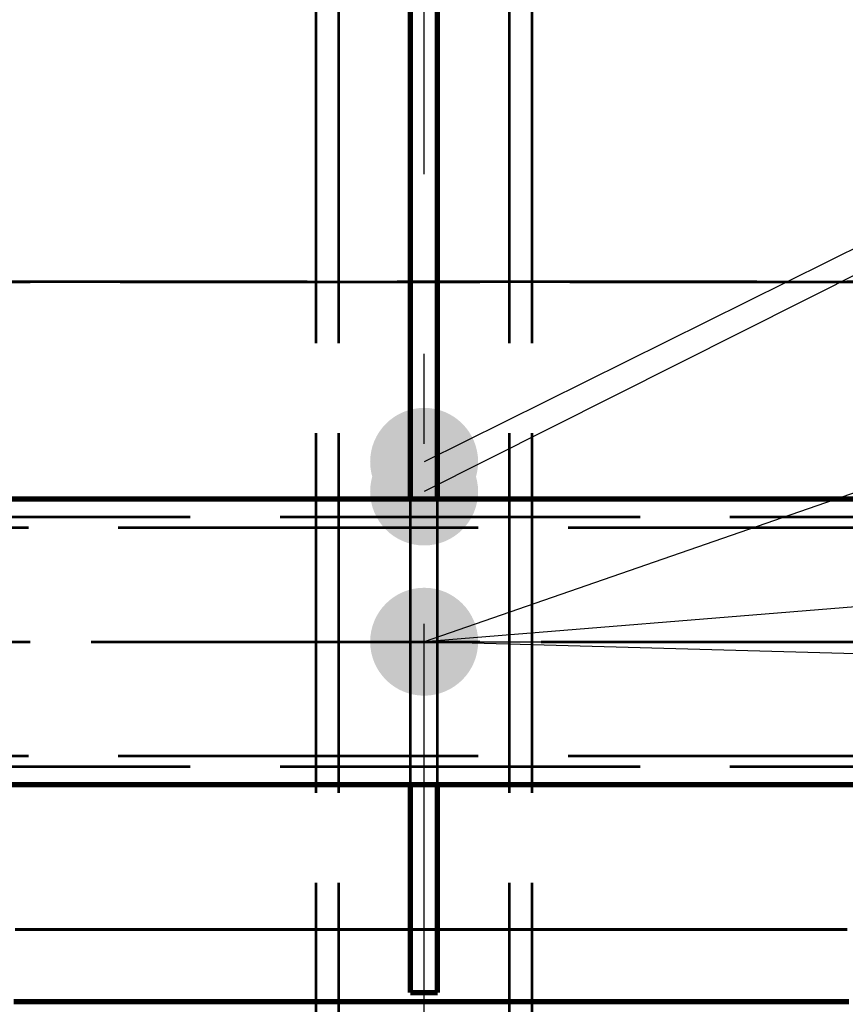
# Model space of a CAD drawing. Header units: millimetres. Extents: x 0 to 2382, y 0 to 420.
# Drawn here: x 157.29 to 166.47, y 225.68 to 236.63 of the extents above; entities that cross this region are included whole.
import ezdxf

# ---------------------------------------------------------------- set-up
doc = ezdxf.new("R2010")
doc.units = ezdxf.units.MM
doc.linetypes.add('IRAM-E-TRAZOS', pattern=[5, 4, -1])
doc.linetypes.add('IRAM-F-TRAZO-PUNTO', pattern=[20, 15, -2, 1, -2])
for name, color, linetype, lineweight in [('01-VISIBLE', 7, 'CONTINUOUS', 70), ('02-OCULTA', 4, 'IRAM-E-TRAZOS', 35), ('03-EJE', 1, 'IRAM-F-TRAZO-PUNTO', 18), ('04-COTA', 3, 'CONTINUOUS', 18), ('08-FINA', 5, 'CONTINUOUS', 18)]:
    doc.layers.add(name, color=color, linetype=linetype, lineweight=lineweight)
doc.styles.add('ISO3098', font='isocpeur.ttf')
doc.dimstyles.new('FLAMA-IRAM', dxfattribs={"dimtxt": 3.5, "dimasz": 3.5, "dimexe": 2, "dimexo": 1.5, "dimgap": 1, "dimtad": 1, "dimdec": 1, "dimtxsty": 'ISO3098', "dimblk": 'IRAM_FLECHA', "dimblk1": 'IRAM_FLECHA', "dimblk2": 'IRAM_FLECHA', "dimcen": 2.5, "dimclrd": 256, "dimclre": 256, "dimclrt": 256, "dimazin": 3, "dimtfac": 1, "dimtmove": 0, "dimatfit": 3, "dimlwd": 18, "dimlwe": 18})

# ---------------------------------------------------------------- blocks, each defined once
blk = doc.blocks.new('IRAM_FLECHA')
blk.add_solid([(0, 0), (-1, 0.125), (-1, -0.125)])

msp = doc.modelspace()

# ---------------------------------------------------------------- hatches: boundary and pattern name
at = {"layer": '08-FINA'}
h = msp.add_hatch(color=7, dxfattribs=at)
h.dxf.hatch_style = 1
edge = h.paths.add_edge_path()
edge.add_arc((161.791, 231.709), 0.6, 0, 360)
h = msp.add_hatch(color=7, dxfattribs=at)
h.dxf.hatch_style = 1
edge = h.paths.add_edge_path()
edge.add_arc((161.791, 231.379), 0.6, 0, 360)
h = msp.add_hatch(color=7, dxfattribs=at)
h.dxf.hatch_style = 1
edge = h.paths.add_edge_path()
edge.add_arc((161.791, 229.709), 0.6, 0, 360)
h = msp.add_hatch(color=7, dxfattribs=at)
h.dxf.hatch_style = 1
edge = h.paths.add_edge_path()
edge.add_arc((161.791, 229.709), 0.6, 0, 360)
h = msp.add_hatch(color=7, dxfattribs=at)
h.dxf.hatch_style = 1
edge = h.paths.add_edge_path()
edge.add_arc((161.791, 229.709), 0.6, 0, 360)

# ---------------------------------------------------------------- linework, layer by layer
at = {"layer": '01-VISIBLE'}
for p, q in [((161.641, 231.297), (161.641, 289.609)), ((161.941, 231.297), (161.941, 289.609)), ((145.191, 231.297), (178.391, 231.297)), ((145.191, 228.122), (178.391, 228.122)), ((161.641, 225.809), (161.641, 228.122)), ((161.941, 225.809), (161.941, 228.122)), ((161.641, 225.809), (161.941, 225.809))]:
    msp.add_line(p, q, dxfattribs=at)
msp.add_lwpolyline([(157.231, 225.709), (157.311, 225.709), (157.391, 225.709), (157.471, 225.709), (157.551, 225.709), (157.631, 225.709), (157.711, 225.709), (157.791, 225.709), (157.871, 225.709), (157.951, 225.709), (158.031, 225.709), (158.111, 225.709), (158.191, 225.709), (158.271, 225.709), (158.351, 225.709), (158.431, 225.709), (158.511, 225.709), (158.591, 225.709), (158.671, 225.709), (158.751, 225.709), (158.831, 225.709), (158.911, 225.709), (158.991, 225.709), (159.071, 225.709), (159.151, 225.709), (159.231, 225.709), (159.311, 225.709), (159.391, 225.709), (159.471, 225.709), (159.551, 225.709), (159.631, 225.709), (159.711, 225.709), (159.791, 225.709), (159.871, 225.709), (159.951, 225.709), (160.031, 225.709), (160.111, 225.709), (160.191, 225.709), (160.271, 225.709), (160.351, 225.709), (160.431, 225.709), (160.511, 225.709), (160.591, 225.709), (160.671, 225.709), (160.751, 225.709), (160.831, 225.709), (160.911, 225.709), (160.991, 225.709), (161.071, 225.709), (161.151, 225.709), (161.231, 225.709), (161.311, 225.709), (161.391, 225.709), (161.471, 225.709), (161.551, 225.709), (161.631, 225.709), (161.711, 225.709), (161.791, 225.709), (161.871, 225.709), (161.951, 225.709), (162.031, 225.709), (162.111, 225.709), (162.191, 225.709), (162.271, 225.709), (162.351, 225.709), (162.431, 225.709), (162.511, 225.709), (162.591, 225.709), (162.671, 225.709), (162.751, 225.709), (162.831, 225.709), (162.911, 225.709), (162.991, 225.709), (163.071, 225.709), (163.151, 225.709), (163.231, 225.709), (163.311, 225.709), (163.391, 225.709), (163.471, 225.709), (163.551, 225.709), (163.631, 225.709), (163.711, 225.709), (163.791, 225.709), (163.871, 225.709), (163.951, 225.709), (164.031, 225.709), (164.111, 225.709), (164.191, 225.709), (164.271, 225.709), (164.351, 225.709), (164.431, 225.709), (164.511, 225.709), (164.591, 225.709), (164.671, 225.709), (164.751, 225.709), (164.831, 225.709), (164.911, 225.709), (164.991, 225.709), (165.071, 225.709), (165.151, 225.709), (165.231, 225.709), (165.311, 225.709), (165.391, 225.709), (165.471, 225.709), (165.551, 225.709), (165.631, 225.709), (165.711, 225.709), (165.791, 225.709), (165.871, 225.709), (165.951, 225.709), (166.031, 225.709), (166.111, 225.709), (166.191, 225.709), (166.271, 225.709), (166.351, 225.709), (166.431, 225.709), (166.511, 225.709)], dxfattribs=at)
at = {"layer": '02-OCULTA'}
for p, q in [((160.591, 218.029), (160.591, 301.976)), ((160.841, 218.029), (160.841, 301.976)), ((162.741, 218.029), (162.741, 301.976)), ((162.991, 218.029), (162.991, 301.976)), ((161.641, 225.809), (161.641, 289.609)), ((161.941, 225.809), (161.941, 289.609)), ((170.491, 233.709), (153.091, 233.709)), ((153.411, 233.709), (170.171, 233.709)), ((161.641, 228.122), (161.641, 231.297)), ((161.941, 228.122), (161.941, 231.297)), ((145.191, 231.097), (178.391, 231.097)), ((138.391, 230.979), (185.191, 230.979)), ((153.091, 229.709), (170.491, 229.709)), ((153.411, 229.709), (170.171, 229.709)), ((138.391, 228.439), (185.191, 228.439)), ((145.191, 228.322), (178.391, 228.322)), ((161.641, 225.809), (161.941, 225.809))]:
    msp.add_line(p, q, dxfattribs=at)
for points in [[(166.495, 226.509), (166.416, 226.509), (166.338, 226.509), (166.26, 226.509), (166.181, 226.509), (166.103, 226.509), (166.024, 226.509), (165.946, 226.509), (165.868, 226.509), (165.789, 226.509), (165.711, 226.509), (165.632, 226.509), (165.554, 226.509), (165.476, 226.509), (165.397, 226.509), (165.319, 226.509), (165.24, 226.509), (165.162, 226.509), (165.084, 226.509), (165.005, 226.509), (164.927, 226.509), (164.848, 226.509), (164.77, 226.509), (164.692, 226.509), (164.613, 226.509), (164.535, 226.509), (164.456, 226.509), (164.378, 226.509), (164.3, 226.509), (164.221, 226.509), (164.143, 226.509), (164.064, 226.509), (163.986, 226.509), (163.908, 226.509), (163.829, 226.509), (163.751, 226.509), (163.672, 226.509), (163.594, 226.509), (163.516, 226.509), (163.437, 226.509), (163.359, 226.509), (163.28, 226.509), (163.202, 226.509), (163.124, 226.509), (163.045, 226.509), (162.967, 226.509), (162.888, 226.509), (162.81, 226.509), (162.732, 226.509), (162.653, 226.509), (162.575, 226.509), (162.496, 226.509), (162.418, 226.509), (162.34, 226.509), (162.261, 226.509), (162.183, 226.509), (162.104, 226.509), (162.026, 226.509), (161.948, 226.509), (161.869, 226.509), (161.791, 226.509), (161.712, 226.509), (161.634, 226.509), (161.556, 226.509), (161.477, 226.509), (161.399, 226.509), (161.32, 226.509), (161.242, 226.509), (161.164, 226.509), (161.085, 226.509), (161.007, 226.509), (160.928, 226.509), (160.85, 226.509), (160.772, 226.509), (160.693, 226.509), (160.615, 226.509), (160.536, 226.509), (160.458, 226.509), (160.38, 226.509), (160.301, 226.509), (160.223, 226.509), (160.144, 226.509), (160.066, 226.509), (159.988, 226.509), (159.909, 226.509), (159.831, 226.509), (159.752, 226.509), (159.674, 226.509), (159.596, 226.509), (159.517, 226.509), (159.439, 226.509), (159.36, 226.509), (159.282, 226.509), (159.204, 226.509), (159.125, 226.509), (159.047, 226.509), (158.968, 226.509), (158.89, 226.509), (158.812, 226.509), (158.733, 226.509), (158.655, 226.509), (158.576, 226.509), (158.498, 226.509), (158.42, 226.509), (158.341, 226.509), (158.263, 226.509), (158.184, 226.509), (158.106, 226.509), (158.028, 226.509), (157.949, 226.509), (157.871, 226.509), (157.792, 226.509), (157.714, 226.509), (157.636, 226.509), (157.557, 226.509), (157.479, 226.509), (157.4, 226.509), (157.322, 226.509), (157.244, 226.509)], [(157.244, 226.509), (157.322, 226.509), (157.4, 226.509), (157.479, 226.509), (157.557, 226.509), (157.636, 226.509), (157.714, 226.509), (157.792, 226.509), (157.871, 226.509), (157.949, 226.509), (158.028, 226.509), (158.106, 226.509), (158.184, 226.509), (158.263, 226.509), (158.341, 226.509), (158.42, 226.509), (158.498, 226.509), (158.576, 226.509), (158.655, 226.509), (158.733, 226.509), (158.812, 226.509), (158.89, 226.509), (158.968, 226.509), (159.047, 226.509), (159.125, 226.509), (159.204, 226.509), (159.282, 226.509), (159.36, 226.509), (159.439, 226.509), (159.517, 226.509), (159.596, 226.509), (159.674, 226.509), (159.752, 226.509), (159.831, 226.509), (159.909, 226.509), (159.988, 226.509), (160.066, 226.509), (160.144, 226.509), (160.223, 226.509), (160.301, 226.509), (160.38, 226.509), (160.458, 226.509), (160.536, 226.509), (160.615, 226.509), (160.693, 226.509), (160.772, 226.509), (160.85, 226.509), (160.928, 226.509), (161.007, 226.509), (161.085, 226.509), (161.164, 226.509), (161.242, 226.509), (161.32, 226.509), (161.399, 226.509), (161.477, 226.509), (161.556, 226.509), (161.634, 226.509), (161.712, 226.509), (161.791, 226.509), (161.869, 226.509), (161.948, 226.509), (162.026, 226.509), (162.104, 226.509), (162.183, 226.509), (162.261, 226.509), (162.34, 226.509), (162.418, 226.509), (162.496, 226.509), (162.575, 226.509), (162.653, 226.509), (162.732, 226.509), (162.81, 226.509), (162.888, 226.509), (162.967, 226.509), (163.045, 226.509), (163.124, 226.509), (163.202, 226.509), (163.28, 226.509), (163.359, 226.509), (163.437, 226.509), (163.516, 226.509), (163.594, 226.509), (163.672, 226.509), (163.751, 226.509), (163.829, 226.509), (163.908, 226.509), (163.986, 226.509), (164.064, 226.509), (164.143, 226.509), (164.221, 226.509), (164.3, 226.509), (164.378, 226.509), (164.456, 226.509), (164.535, 226.509), (164.613, 226.509), (164.692, 226.509), (164.77, 226.509), (164.848, 226.509), (164.927, 226.509), (165.005, 226.509), (165.084, 226.509), (165.162, 226.509), (165.24, 226.509), (165.319, 226.509), (165.397, 226.509), (165.476, 226.509), (165.554, 226.509), (165.632, 226.509), (165.711, 226.509), (165.789, 226.509), (165.868, 226.509), (165.946, 226.509), (166.024, 226.509), (166.103, 226.509), (166.181, 226.509), (166.26, 226.509), (166.338, 226.509), (166.416, 226.509), (166.495, 226.509)], [(166.476, 226.509), (166.399, 226.509), (166.322, 226.509), (166.245, 226.509), (166.168, 226.509), (166.092, 226.509), (166.015, 226.509), (165.938, 226.509), (165.861, 226.509), (165.784, 226.509), (165.708, 226.509), (165.631, 226.509), (165.554, 226.509), (165.477, 226.509), (165.4, 226.509), (165.324, 226.509), (165.247, 226.509), (165.17, 226.509), (165.093, 226.509), (165.016, 226.509), (164.94, 226.509), (164.863, 226.509), (164.786, 226.509), (164.709, 226.509), (164.632, 226.509), (164.556, 226.509), (164.479, 226.509), (164.402, 226.509), (164.325, 226.509), (164.248, 226.509), (164.172, 226.509), (164.095, 226.509), (164.018, 226.509), (163.941, 226.509), (163.864, 226.509), (163.788, 226.509), (163.711, 226.509), (163.634, 226.509), (163.557, 226.509), (163.48, 226.509), (163.404, 226.509), (163.327, 226.509), (163.25, 226.509), (163.173, 226.509), (163.096, 226.509), (163.02, 226.509), (162.943, 226.509), (162.866, 226.509), (162.789, 226.509), (162.712, 226.509), (162.636, 226.509), (162.559, 226.509), (162.482, 226.509), (162.405, 226.509), (162.328, 226.509), (162.252, 226.509), (162.175, 226.509), (162.098, 226.509), (162.021, 226.509), (161.944, 226.509), (161.868, 226.509), (161.791, 226.509), (161.714, 226.509), (161.637, 226.509), (161.56, 226.509), (161.484, 226.509), (161.407, 226.509), (161.33, 226.509), (161.253, 226.509), (161.176, 226.509), (161.1, 226.509), (161.023, 226.509), (160.946, 226.509), (160.869, 226.509), (160.792, 226.509), (160.716, 226.509), (160.639, 226.509), (160.562, 226.509), (160.485, 226.509), (160.408, 226.509), (160.332, 226.509), (160.255, 226.509), (160.178, 226.509), (160.101, 226.509), (160.024, 226.509), (159.948, 226.509), (159.871, 226.509), (159.794, 226.509), (159.717, 226.509), (159.64, 226.509), (159.564, 226.509), (159.487, 226.509), (159.41, 226.509), (159.333, 226.509), (159.256, 226.509), (159.18, 226.509), (159.103, 226.509), (159.026, 226.509), (158.949, 226.509), (158.872, 226.509), (158.796, 226.509), (158.719, 226.509), (158.642, 226.509), (158.565, 226.509), (158.488, 226.509), (158.412, 226.509), (158.335, 226.509), (158.258, 226.509), (158.181, 226.509), (158.104, 226.509), (158.028, 226.509), (157.951, 226.509), (157.874, 226.509), (157.797, 226.509), (157.72, 226.509), (157.644, 226.509), (157.567, 226.509), (157.49, 226.509), (157.413, 226.509), (157.336, 226.509), (157.26, 226.509)], [(157.26, 226.509), (157.336, 226.509), (157.413, 226.509), (157.49, 226.509), (157.567, 226.509), (157.644, 226.509), (157.72, 226.509), (157.797, 226.509), (157.874, 226.509), (157.951, 226.509), (158.028, 226.509), (158.104, 226.509), (158.181, 226.509), (158.258, 226.509), (158.335, 226.509), (158.412, 226.509), (158.488, 226.509), (158.565, 226.509), (158.642, 226.509), (158.719, 226.509), (158.796, 226.509), (158.872, 226.509), (158.949, 226.509), (159.026, 226.509), (159.103, 226.509), (159.18, 226.509), (159.256, 226.509), (159.333, 226.509), (159.41, 226.509), (159.487, 226.509), (159.564, 226.509), (159.64, 226.509), (159.717, 226.509), (159.794, 226.509), (159.871, 226.509), (159.948, 226.509), (160.024, 226.509), (160.101, 226.509), (160.178, 226.509), (160.255, 226.509), (160.332, 226.509), (160.408, 226.509), (160.485, 226.509), (160.562, 226.509), (160.639, 226.509), (160.716, 226.509), (160.792, 226.509), (160.869, 226.509), (160.946, 226.509), (161.023, 226.509), (161.1, 226.509), (161.176, 226.509), (161.253, 226.509), (161.33, 226.509), (161.407, 226.509), (161.484, 226.509), (161.56, 226.509), (161.637, 226.509), (161.714, 226.509), (161.791, 226.509), (161.868, 226.509), (161.944, 226.509), (162.021, 226.509), (162.098, 226.509), (162.175, 226.509), (162.252, 226.509), (162.328, 226.509), (162.405, 226.509), (162.482, 226.509), (162.559, 226.509), (162.636, 226.509), (162.712, 226.509), (162.789, 226.509), (162.866, 226.509), (162.943, 226.509), (163.02, 226.509), (163.096, 226.509), (163.173, 226.509), (163.25, 226.509), (163.327, 226.509), (163.404, 226.509), (163.48, 226.509), (163.557, 226.509), (163.634, 226.509), (163.711, 226.509), (163.788, 226.509), (163.864, 226.509), (163.941, 226.509), (164.018, 226.509), (164.095, 226.509), (164.172, 226.509), (164.248, 226.509), (164.325, 226.509), (164.402, 226.509), (164.479, 226.509), (164.556, 226.509), (164.632, 226.509), (164.709, 226.509), (164.786, 226.509), (164.863, 226.509), (164.94, 226.509), (165.016, 226.509), (165.093, 226.509), (165.17, 226.509), (165.247, 226.509), (165.324, 226.509), (165.4, 226.509), (165.477, 226.509), (165.554, 226.509), (165.631, 226.509), (165.708, 226.509), (165.784, 226.509), (165.861, 226.509), (165.938, 226.509), (166.015, 226.509), (166.092, 226.509), (166.168, 226.509), (166.245, 226.509), (166.322, 226.509), (166.399, 226.509), (166.476, 226.509)], [(166.511, 225.709), (166.431, 225.709), (166.351, 225.709), (166.271, 225.709), (166.191, 225.709), (166.111, 225.709), (166.031, 225.709), (165.951, 225.709), (165.871, 225.709), (165.791, 225.709), (165.711, 225.709), (165.631, 225.709), (165.551, 225.709), (165.471, 225.709), (165.391, 225.709), (165.311, 225.709), (165.231, 225.709), (165.151, 225.709), (165.071, 225.709), (164.991, 225.709), (164.911, 225.709), (164.831, 225.709), (164.751, 225.709), (164.671, 225.709), (164.591, 225.709), (164.511, 225.709), (164.431, 225.709), (164.351, 225.709), (164.271, 225.709), (164.191, 225.709), (164.111, 225.709), (164.031, 225.709), (163.951, 225.709), (163.871, 225.709), (163.791, 225.709), (163.711, 225.709), (163.631, 225.709), (163.551, 225.709), (163.471, 225.709), (163.391, 225.709), (163.311, 225.709), (163.231, 225.709), (163.151, 225.709), (163.071, 225.709), (162.991, 225.709), (162.911, 225.709), (162.831, 225.709), (162.751, 225.709), (162.671, 225.709), (162.591, 225.709), (162.511, 225.709), (162.431, 225.709), (162.351, 225.709), (162.271, 225.709), (162.191, 225.709), (162.111, 225.709), (162.031, 225.709), (161.951, 225.709), (161.871, 225.709), (161.791, 225.709), (161.711, 225.709), (161.631, 225.709), (161.551, 225.709), (161.471, 225.709), (161.391, 225.709), (161.311, 225.709), (161.231, 225.709), (161.151, 225.709), (161.071, 225.709), (160.991, 225.709), (160.911, 225.709), (160.831, 225.709), (160.751, 225.709), (160.671, 225.709), (160.591, 225.709), (160.511, 225.709), (160.431, 225.709), (160.351, 225.709), (160.271, 225.709), (160.191, 225.709), (160.111, 225.709), (160.031, 225.709), (159.951, 225.709), (159.871, 225.709), (159.791, 225.709), (159.711, 225.709), (159.631, 225.709), (159.551, 225.709), (159.471, 225.709), (159.391, 225.709), (159.311, 225.709), (159.231, 225.709), (159.151, 225.709), (159.071, 225.709), (158.991, 225.709), (158.911, 225.709), (158.831, 225.709), (158.751, 225.709), (158.671, 225.709), (158.591, 225.709), (158.511, 225.709), (158.431, 225.709), (158.351, 225.709), (158.271, 225.709), (158.191, 225.709), (158.111, 225.709), (158.031, 225.709), (157.951, 225.709), (157.871, 225.709), (157.791, 225.709), (157.711, 225.709), (157.631, 225.709), (157.551, 225.709), (157.471, 225.709), (157.391, 225.709), (157.311, 225.709), (157.231, 225.709)], [(166.495, 225.709), (166.416, 225.709), (166.338, 225.709), (166.26, 225.709), (166.181, 225.709), (166.103, 225.709), (166.024, 225.709), (165.946, 225.709), (165.868, 225.709), (165.789, 225.709), (165.711, 225.709), (165.632, 225.709), (165.554, 225.709), (165.476, 225.709), (165.397, 225.709), (165.319, 225.709), (165.24, 225.709), (165.162, 225.709), (165.084, 225.709), (165.005, 225.709), (164.927, 225.709), (164.848, 225.709), (164.77, 225.709), (164.692, 225.709), (164.613, 225.709), (164.535, 225.709), (164.456, 225.709), (164.378, 225.709), (164.3, 225.709), (164.221, 225.709), (164.143, 225.709), (164.064, 225.709), (163.986, 225.709), (163.908, 225.709), (163.829, 225.709), (163.751, 225.709), (163.672, 225.709), (163.594, 225.709), (163.516, 225.709), (163.437, 225.709), (163.359, 225.709), (163.28, 225.709), (163.202, 225.709), (163.124, 225.709), (163.045, 225.709), (162.967, 225.709), (162.888, 225.709), (162.81, 225.709), (162.732, 225.709), (162.653, 225.709), (162.575, 225.709), (162.496, 225.709), (162.418, 225.709), (162.34, 225.709), (162.261, 225.709), (162.183, 225.709), (162.104, 225.709), (162.026, 225.709), (161.948, 225.709), (161.869, 225.709), (161.791, 225.709), (161.712, 225.709), (161.634, 225.709), (161.556, 225.709), (161.477, 225.709), (161.399, 225.709), (161.32, 225.709), (161.242, 225.709), (161.164, 225.709), (161.085, 225.709), (161.007, 225.709), (160.928, 225.709), (160.85, 225.709), (160.772, 225.709), (160.693, 225.709), (160.615, 225.709), (160.536, 225.709), (160.458, 225.709), (160.38, 225.709), (160.301, 225.709), (160.223, 225.709), (160.144, 225.709), (160.066, 225.709), (159.988, 225.709), (159.909, 225.709), (159.831, 225.709), (159.752, 225.709), (159.674, 225.709), (159.596, 225.709), (159.517, 225.709), (159.439, 225.709), (159.36, 225.709), (159.282, 225.709), (159.204, 225.709), (159.125, 225.709), (159.047, 225.709), (158.968, 225.709), (158.89, 225.709), (158.812, 225.709), (158.733, 225.709), (158.655, 225.709), (158.576, 225.709), (158.498, 225.709), (158.42, 225.709), (158.341, 225.709), (158.263, 225.709), (158.184, 225.709), (158.106, 225.709), (158.028, 225.709), (157.949, 225.709), (157.871, 225.709), (157.792, 225.709), (157.714, 225.709), (157.636, 225.709), (157.557, 225.709), (157.479, 225.709), (157.4, 225.709), (157.322, 225.709), (157.244, 225.709)], [(157.244, 225.709), (157.322, 225.709), (157.4, 225.709), (157.479, 225.709), (157.557, 225.709), (157.636, 225.709), (157.714, 225.709), (157.792, 225.709), (157.871, 225.709), (157.949, 225.709), (158.028, 225.709), (158.106, 225.709), (158.184, 225.709), (158.263, 225.709), (158.341, 225.709), (158.42, 225.709), (158.498, 225.709), (158.576, 225.709), (158.655, 225.709), (158.733, 225.709), (158.812, 225.709), (158.89, 225.709), (158.968, 225.709), (159.047, 225.709), (159.125, 225.709), (159.204, 225.709), (159.282, 225.709), (159.36, 225.709), (159.439, 225.709), (159.517, 225.709), (159.596, 225.709), (159.674, 225.709), (159.752, 225.709), (159.831, 225.709), (159.909, 225.709), (159.988, 225.709), (160.066, 225.709), (160.144, 225.709), (160.223, 225.709), (160.301, 225.709), (160.38, 225.709), (160.458, 225.709), (160.536, 225.709), (160.615, 225.709), (160.693, 225.709), (160.772, 225.709), (160.85, 225.709), (160.928, 225.709), (161.007, 225.709), (161.085, 225.709), (161.164, 225.709), (161.242, 225.709), (161.32, 225.709), (161.399, 225.709), (161.477, 225.709), (161.556, 225.709), (161.634, 225.709), (161.712, 225.709), (161.791, 225.709), (161.869, 225.709), (161.948, 225.709), (162.026, 225.709), (162.104, 225.709), (162.183, 225.709), (162.261, 225.709), (162.34, 225.709), (162.418, 225.709), (162.496, 225.709), (162.575, 225.709), (162.653, 225.709), (162.732, 225.709), (162.81, 225.709), (162.888, 225.709), (162.967, 225.709), (163.045, 225.709), (163.124, 225.709), (163.202, 225.709), (163.28, 225.709), (163.359, 225.709), (163.437, 225.709), (163.516, 225.709), (163.594, 225.709), (163.672, 225.709), (163.751, 225.709), (163.829, 225.709), (163.908, 225.709), (163.986, 225.709), (164.064, 225.709), (164.143, 225.709), (164.221, 225.709), (164.3, 225.709), (164.378, 225.709), (164.456, 225.709), (164.535, 225.709), (164.613, 225.709), (164.692, 225.709), (164.77, 225.709), (164.848, 225.709), (164.927, 225.709), (165.005, 225.709), (165.084, 225.709), (165.162, 225.709), (165.24, 225.709), (165.319, 225.709), (165.397, 225.709), (165.476, 225.709), (165.554, 225.709), (165.632, 225.709), (165.711, 225.709), (165.789, 225.709), (165.868, 225.709), (165.946, 225.709), (166.024, 225.709), (166.103, 225.709), (166.181, 225.709), (166.26, 225.709), (166.338, 225.709), (166.416, 225.709), (166.495, 225.709)], [(166.495, 225.709), (166.416, 225.709), (166.338, 225.709), (166.26, 225.709), (166.181, 225.709), (166.103, 225.709), (166.024, 225.709), (165.946, 225.709), (165.868, 225.709), (165.789, 225.709), (165.711, 225.709), (165.632, 225.709), (165.554, 225.709), (165.476, 225.709), (165.397, 225.709), (165.319, 225.709), (165.24, 225.709), (165.162, 225.709), (165.084, 225.709), (165.005, 225.709), (164.927, 225.709), (164.848, 225.709), (164.77, 225.709), (164.692, 225.709), (164.613, 225.709), (164.535, 225.709), (164.456, 225.709), (164.378, 225.709), (164.3, 225.709), (164.221, 225.709), (164.143, 225.709), (164.064, 225.709), (163.986, 225.709), (163.908, 225.709), (163.829, 225.709), (163.751, 225.709), (163.672, 225.709), (163.594, 225.709), (163.516, 225.709), (163.437, 225.709), (163.359, 225.709), (163.28, 225.709), (163.202, 225.709), (163.124, 225.709), (163.045, 225.709), (162.967, 225.709), (162.888, 225.709), (162.81, 225.709), (162.732, 225.709), (162.653, 225.709), (162.575, 225.709), (162.496, 225.709), (162.418, 225.709), (162.34, 225.709), (162.261, 225.709), (162.183, 225.709), (162.104, 225.709), (162.026, 225.709), (161.948, 225.709), (161.869, 225.709), (161.791, 225.709), (161.712, 225.709), (161.634, 225.709), (161.556, 225.709), (161.477, 225.709), (161.399, 225.709), (161.32, 225.709), (161.242, 225.709), (161.164, 225.709), (161.085, 225.709), (161.007, 225.709), (160.928, 225.709), (160.85, 225.709), (160.772, 225.709), (160.693, 225.709), (160.615, 225.709), (160.536, 225.709), (160.458, 225.709), (160.38, 225.709), (160.301, 225.709), (160.223, 225.709), (160.144, 225.709), (160.066, 225.709), (159.988, 225.709), (159.909, 225.709), (159.831, 225.709), (159.752, 225.709), (159.674, 225.709), (159.596, 225.709), (159.517, 225.709), (159.439, 225.709), (159.36, 225.709), (159.282, 225.709), (159.204, 225.709), (159.125, 225.709), (159.047, 225.709), (158.968, 225.709), (158.89, 225.709), (158.812, 225.709), (158.733, 225.709), (158.655, 225.709), (158.576, 225.709), (158.498, 225.709), (158.42, 225.709), (158.341, 225.709), (158.263, 225.709), (158.184, 225.709), (158.106, 225.709), (158.028, 225.709), (157.949, 225.709), (157.871, 225.709), (157.792, 225.709), (157.714, 225.709), (157.636, 225.709), (157.557, 225.709), (157.479, 225.709), (157.4, 225.709), (157.322, 225.709), (157.244, 225.709)], [(157.244, 225.709), (157.322, 225.709), (157.4, 225.709), (157.479, 225.709), (157.557, 225.709), (157.636, 225.709), (157.714, 225.709), (157.792, 225.709), (157.871, 225.709), (157.949, 225.709), (158.028, 225.709), (158.106, 225.709), (158.184, 225.709), (158.263, 225.709), (158.341, 225.709), (158.42, 225.709), (158.498, 225.709), (158.576, 225.709), (158.655, 225.709), (158.733, 225.709), (158.812, 225.709), (158.89, 225.709), (158.968, 225.709), (159.047, 225.709), (159.125, 225.709), (159.204, 225.709), (159.282, 225.709), (159.36, 225.709), (159.439, 225.709), (159.517, 225.709), (159.596, 225.709), (159.674, 225.709), (159.752, 225.709), (159.831, 225.709), (159.909, 225.709), (159.988, 225.709), (160.066, 225.709), (160.144, 225.709), (160.223, 225.709), (160.301, 225.709), (160.38, 225.709), (160.458, 225.709), (160.536, 225.709), (160.615, 225.709), (160.693, 225.709), (160.772, 225.709), (160.85, 225.709), (160.928, 225.709), (161.007, 225.709), (161.085, 225.709), (161.164, 225.709), (161.242, 225.709), (161.32, 225.709), (161.399, 225.709), (161.477, 225.709), (161.556, 225.709), (161.634, 225.709), (161.712, 225.709), (161.791, 225.709), (161.869, 225.709), (161.948, 225.709), (162.026, 225.709), (162.104, 225.709), (162.183, 225.709), (162.261, 225.709), (162.34, 225.709), (162.418, 225.709), (162.496, 225.709), (162.575, 225.709), (162.653, 225.709), (162.732, 225.709), (162.81, 225.709), (162.888, 225.709), (162.967, 225.709), (163.045, 225.709), (163.124, 225.709), (163.202, 225.709), (163.28, 225.709), (163.359, 225.709), (163.437, 225.709), (163.516, 225.709), (163.594, 225.709), (163.672, 225.709), (163.751, 225.709), (163.829, 225.709), (163.908, 225.709), (163.986, 225.709), (164.064, 225.709), (164.143, 225.709), (164.221, 225.709), (164.3, 225.709), (164.378, 225.709), (164.456, 225.709), (164.535, 225.709), (164.613, 225.709), (164.692, 225.709), (164.77, 225.709), (164.848, 225.709), (164.927, 225.709), (165.005, 225.709), (165.084, 225.709), (165.162, 225.709), (165.24, 225.709), (165.319, 225.709), (165.397, 225.709), (165.476, 225.709), (165.554, 225.709), (165.632, 225.709), (165.711, 225.709), (165.789, 225.709), (165.868, 225.709), (165.946, 225.709), (166.024, 225.709), (166.103, 225.709), (166.181, 225.709), (166.26, 225.709), (166.338, 225.709), (166.416, 225.709), (166.495, 225.709)], [(166.476, 225.709), (166.399, 225.709), (166.322, 225.709), (166.245, 225.709), (166.168, 225.709), (166.092, 225.709), (166.015, 225.709), (165.938, 225.709), (165.861, 225.709), (165.784, 225.709), (165.708, 225.709), (165.631, 225.709), (165.554, 225.709), (165.477, 225.709), (165.4, 225.709), (165.324, 225.709), (165.247, 225.709), (165.17, 225.709), (165.093, 225.709), (165.016, 225.709), (164.94, 225.709), (164.863, 225.709), (164.786, 225.709), (164.709, 225.709), (164.632, 225.709), (164.556, 225.709), (164.479, 225.709), (164.402, 225.709), (164.325, 225.709), (164.248, 225.709), (164.172, 225.709), (164.095, 225.709), (164.018, 225.709), (163.941, 225.709), (163.864, 225.709), (163.788, 225.709), (163.711, 225.709), (163.634, 225.709), (163.557, 225.709), (163.48, 225.709), (163.404, 225.709), (163.327, 225.709), (163.25, 225.709), (163.173, 225.709), (163.096, 225.709), (163.02, 225.709), (162.943, 225.709), (162.866, 225.709), (162.789, 225.709), (162.712, 225.709), (162.636, 225.709), (162.559, 225.709), (162.482, 225.709), (162.405, 225.709), (162.328, 225.709), (162.252, 225.709), (162.175, 225.709), (162.098, 225.709), (162.021, 225.709), (161.944, 225.709), (161.868, 225.709), (161.791, 225.709), (161.714, 225.709), (161.637, 225.709), (161.56, 225.709), (161.484, 225.709), (161.407, 225.709), (161.33, 225.709), (161.253, 225.709), (161.176, 225.709), (161.1, 225.709), (161.023, 225.709), (160.946, 225.709), (160.869, 225.709), (160.792, 225.709), (160.716, 225.709), (160.639, 225.709), (160.562, 225.709), (160.485, 225.709), (160.408, 225.709), (160.332, 225.709), (160.255, 225.709), (160.178, 225.709), (160.101, 225.709), (160.024, 225.709), (159.948, 225.709), (159.871, 225.709), (159.794, 225.709), (159.717, 225.709), (159.64, 225.709), (159.564, 225.709), (159.487, 225.709), (159.41, 225.709), (159.333, 225.709), (159.256, 225.709), (159.18, 225.709), (159.103, 225.709), (159.026, 225.709), (158.949, 225.709), (158.872, 225.709), (158.796, 225.709), (158.719, 225.709), (158.642, 225.709), (158.565, 225.709), (158.488, 225.709), (158.412, 225.709), (158.335, 225.709), (158.258, 225.709), (158.181, 225.709), (158.104, 225.709), (158.028, 225.709), (157.951, 225.709), (157.874, 225.709), (157.797, 225.709), (157.72, 225.709), (157.644, 225.709), (157.567, 225.709), (157.49, 225.709), (157.413, 225.709), (157.336, 225.709), (157.26, 225.709)], [(157.26, 225.709), (157.336, 225.709), (157.413, 225.709), (157.49, 225.709), (157.567, 225.709), (157.644, 225.709), (157.72, 225.709), (157.797, 225.709), (157.874, 225.709), (157.951, 225.709), (158.028, 225.709), (158.104, 225.709), (158.181, 225.709), (158.258, 225.709), (158.335, 225.709), (158.412, 225.709), (158.488, 225.709), (158.565, 225.709), (158.642, 225.709), (158.719, 225.709), (158.796, 225.709), (158.872, 225.709), (158.949, 225.709), (159.026, 225.709), (159.103, 225.709), (159.18, 225.709), (159.256, 225.709), (159.333, 225.709), (159.41, 225.709), (159.487, 225.709), (159.564, 225.709), (159.64, 225.709), (159.717, 225.709), (159.794, 225.709), (159.871, 225.709), (159.948, 225.709), (160.024, 225.709), (160.101, 225.709), (160.178, 225.709), (160.255, 225.709), (160.332, 225.709), (160.408, 225.709), (160.485, 225.709), (160.562, 225.709), (160.639, 225.709), (160.716, 225.709), (160.792, 225.709), (160.869, 225.709), (160.946, 225.709), (161.023, 225.709), (161.1, 225.709), (161.176, 225.709), (161.253, 225.709), (161.33, 225.709), (161.407, 225.709), (161.484, 225.709), (161.56, 225.709), (161.637, 225.709), (161.714, 225.709), (161.791, 225.709), (161.868, 225.709), (161.944, 225.709), (162.021, 225.709), (162.098, 225.709), (162.175, 225.709), (162.252, 225.709), (162.328, 225.709), (162.405, 225.709), (162.482, 225.709), (162.559, 225.709), (162.636, 225.709), (162.712, 225.709), (162.789, 225.709), (162.866, 225.709), (162.943, 225.709), (163.02, 225.709), (163.096, 225.709), (163.173, 225.709), (163.25, 225.709), (163.327, 225.709), (163.404, 225.709), (163.48, 225.709), (163.557, 225.709), (163.634, 225.709), (163.711, 225.709), (163.788, 225.709), (163.864, 225.709), (163.941, 225.709), (164.018, 225.709), (164.095, 225.709), (164.172, 225.709), (164.248, 225.709), (164.325, 225.709), (164.402, 225.709), (164.479, 225.709), (164.556, 225.709), (164.632, 225.709), (164.709, 225.709), (164.786, 225.709), (164.863, 225.709), (164.94, 225.709), (165.016, 225.709), (165.093, 225.709), (165.17, 225.709), (165.247, 225.709), (165.324, 225.709), (165.4, 225.709), (165.477, 225.709), (165.554, 225.709), (165.631, 225.709), (165.708, 225.709), (165.784, 225.709), (165.861, 225.709), (165.938, 225.709), (166.015, 225.709), (166.092, 225.709), (166.168, 225.709), (166.245, 225.709), (166.322, 225.709), (166.399, 225.709), (166.476, 225.709)]]:
    msp.add_lwpolyline(points, dxfattribs=at)
for centre, radius, start, end in [((161.49, 229.209), 10.899, 180, -90), ((161.49, 229.209), 10.899, 180, -90), ((161.49, 229.209), 10.899, 180, -90), ((162.092, 229.209), 8.549, -90, 0), ((162.092, 229.209), 8.549, -90, 0), ((162.092, 229.209), 8.549, -90, 0)]:
    msp.add_arc(centre, radius, start, end, dxfattribs=at)
at = {"layer": '03-EJE'}
for p, q in [((161.791, 214.909), (161.791, 313.855)), ((141.491, 229.709), (182.091, 229.709))]:
    msp.add_line(p, q, dxfattribs=at)
at = {"layer": '08-FINA'}
for p, q in [((211.608, 256.431), (161.791, 231.709)), ((201.617, 251.412), (161.791, 231.379)), ((211.411, 246.9), (161.791, 229.709)), ((201.204, 232.888), (161.791, 229.709)), ((211.192, 228.322), (161.791, 229.709))]:
    msp.add_line(p, q, dxfattribs=at)

# ---------------------------------------------------------------- dimensions: what is measured, and where the dimension line sits
at = {"layer": '04-COTA'}
msp.add_linear_dim(base=(126.391, 212.209), p1=(145.791, 212.209), p2=(158.791, 303.596), angle=90, dimstyle='FLAMA-IRAM', override={"dimlfac": 10}, dxfattribs=at).render()

doc.saveas('drawing.dxf')
